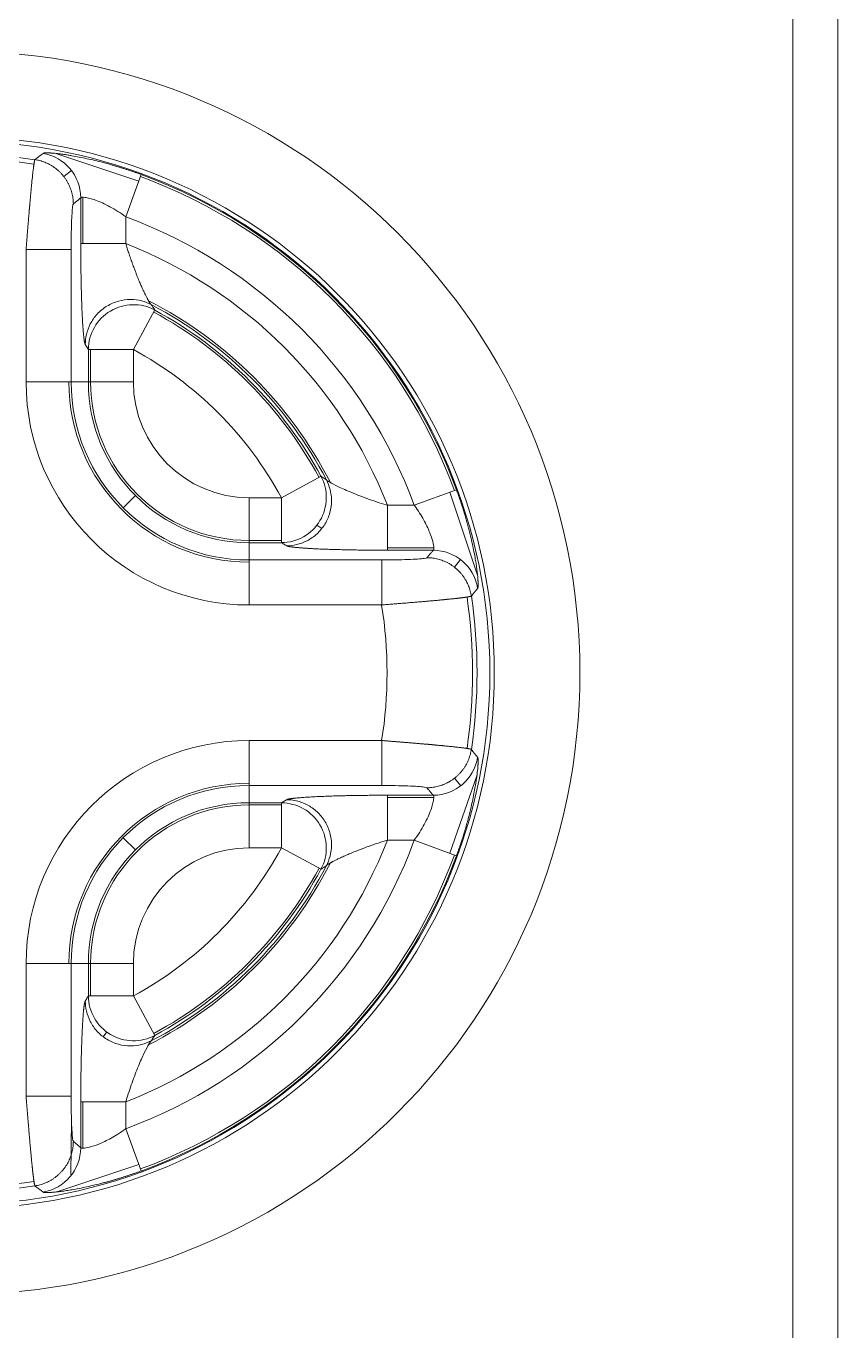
# Model space of a CAD drawing. Header units: millimetres. Extents: x 409 to 1151, y 1574 to 2099.
# Drawn here: x 675.65 to 684.74, y 1933.5 to 1948.11 of the extents above; entities that cross this region are included whole.
import ezdxf

# ---------------------------------------------------------------- set-up
doc = ezdxf.new("R2010")
doc.units = ezdxf.units.MM
doc.layers.add('core', color=7, linetype='Continuous', lineweight=20)

msp = doc.modelspace()

# ---------------------------------------------------------------- linework, layer by layer
at = {"layer": 'core', "linetype": 'Continuous'}
for p, q in [((684.233, 1906.561), (684.233, 1957.011)), ((684.738, 1957.011), (684.738, 1906.561)), ((676.912, 1946.371), (675.983, 1946.681)), ((676.072, 1946.422), (676.158, 1946.49)), ((676.939, 1946.445), (676.765, 1945.972)), ((676.261, 1945.671), (676.261, 1946.185)), ((676.286, 1946.191), (676.286, 1945.671)), ((676.765, 1945.972), (676.765, 1945.671)), ((675.649, 1945.607), (675.649, 1944.123)), ((676.153, 1945.607), (676.153, 1944.123)), ((677.09, 1944.929), (676.85, 1944.486)), ((676.311, 1944.543), (676.346, 1944.486)), ((676.346, 1944.486), (676.85, 1944.486)), ((676.346, 1944.123), (676.346, 1944.486)), ((676.371, 1944.123), (676.371, 1944.486)), ((676.85, 1944.123), (676.85, 1944.486)), ((675.649, 1944.123), (676.153, 1944.123)), ((676.153, 1944.123), (676.346, 1944.123)), ((676.346, 1944.123), (676.85, 1944.123)), ((678.951, 1943.067), (678.508, 1942.827)), ((676.736, 1942.714), (676.873, 1942.85)), ((678.146, 1942.323), (678.146, 1942.827)), ((678.508, 1942.827), (678.146, 1942.827)), ((678.508, 1942.323), (678.508, 1942.827)), ((680.467, 1942.916), (679.994, 1942.742)), ((680.394, 1942.889), (680.703, 1941.96)), ((679.694, 1942.239), (679.694, 1942.742)), ((679.994, 1942.742), (679.694, 1942.742)), ((678.905, 1942.52), (678.959, 1942.481)), ((678.508, 1942.348), (678.146, 1942.348)), ((678.508, 1942.323), (678.146, 1942.323)), ((678.146, 1942.13), (678.146, 1942.323)), ((679.694, 1942.264), (680.213, 1942.264)), ((680.207, 1942.239), (679.694, 1942.239)), ((678.146, 1942.13), (678.146, 1941.626)), ((678.146, 1942.13), (679.63, 1942.13)), ((680.512, 1942.135), (680.444, 1942.049)), ((678.146, 1941.626), (679.63, 1941.626)), ((678.146, 1940.109), (678.146, 1939.605)), ((679.63, 1940.109), (678.146, 1940.109)), ((680.698, 1939.725), (680.393, 1938.846)), ((679.63, 1939.605), (678.146, 1939.605)), ((678.146, 1939.412), (678.146, 1939.605)), ((680.446, 1939.687), (680.515, 1939.602)), ((678.566, 1939.446), (678.508, 1939.412)), ((679.694, 1939.496), (680.207, 1939.496)), ((680.213, 1939.471), (679.694, 1939.471)), ((678.146, 1939.412), (678.508, 1939.412)), ((678.146, 1939.412), (678.146, 1938.908)), ((678.146, 1939.387), (678.508, 1939.387)), ((678.508, 1939.412), (678.508, 1938.908)), ((676.736, 1939.021), (676.873, 1938.885)), ((679.994, 1938.992), (679.694, 1938.992)), ((680.467, 1938.819), (679.994, 1938.992)), ((678.146, 1938.908), (678.508, 1938.908)), ((678.951, 1938.668), (678.508, 1938.908)), ((676.153, 1937.612), (675.649, 1937.612)), ((675.649, 1937.612), (675.649, 1936.127)), ((676.346, 1937.612), (676.153, 1937.612)), ((676.153, 1937.612), (676.153, 1936.127)), ((676.346, 1937.249), (676.346, 1937.612)), ((676.346, 1937.612), (676.85, 1937.612)), ((676.371, 1937.249), (676.371, 1937.612)), ((676.85, 1937.249), (676.85, 1937.612)), ((676.346, 1937.249), (676.85, 1937.249)), ((677.09, 1936.806), (676.85, 1937.249)), ((676.552, 1936.846), (676.513, 1936.791)), ((676.261, 1935.55), (676.261, 1936.064)), ((676.261, 1936.064), (676.765, 1936.064)), ((676.286, 1936.064), (676.286, 1935.544)), ((676.765, 1935.763), (676.765, 1936.064)), ((676.157, 1935.865), (676.149, 1935.252)), ((676.939, 1935.29), (676.765, 1935.763)), ((676.912, 1935.364), (675.983, 1935.054)), ((676.158, 1935.245), (676.149, 1935.252))]:
    msp.add_line(p, q, dxfattribs=at)
for centre, radius, start, end in [((674.89, 1940.867), 6.959, 270, 90), ((674.89, 1940.867), 6.001, 270, 90), ((674.89, 1940.867), 5.951, 270, 90), ((674.89, 1940.867), 5.808, 81.5011, 98.4989), ((674.89, 1940.867), 5.758, 81.5371, 98.4629), ((674.89, 1940.867), 5.942, 20.1702, 69.8298), ((674.89, 1940.867), 5.917, 20.1702, 69.8298), ((674.89, 1940.867), 5.438, 20.1702, 69.8299), ((674.89, 1940.867), 5.157, 21.3215, 68.6785), ((674.89, 1940.867), 4.678, 27.0733, 62.9272), ((674.89, 1940.867), 4.653, 27.6442, 62.3558), ((674.89, 1940.867), 4.593, 28.441, 61.559), ((674.89, 1940.867), 4.618, 28.441, 61.559), ((674.89, 1940.867), 4.115, 28.441, 61.559), ((678.146, 1944.123), 2.497, 180, 270), ((678.146, 1944.123), 2.018, 180, 270), ((678.146, 1944.123), 1.993, 180, 270), ((678.146, 1944.123), 1.8, 180, 270), ((678.146, 1944.123), 1.775, 180, 270), ((678.146, 1944.123), 1.296, 180, 270), ((674.89, 1940.867), 4.8, 350.9044, 9.0956), ((674.89, 1940.867), 5.758, 351.5371, 8.4629), ((674.89, 1940.867), 5.808, 351.5011, 8.4989), ((678.146, 1937.612), 2.497, 90, 180), ((678.146, 1937.612), 2.018, 90, 180), ((678.146, 1937.612), 1.993, 90, 180), ((678.146, 1937.612), 1.8, 90, 180), ((678.146, 1937.612), 1.775, 90, 180), ((674.89, 1940.867), 5.157, 291.3215, 338.6785), ((674.89, 1940.867), 5.438, 290.1702, 339.8299), ((674.89, 1940.867), 4.115, 298.441, 331.559), ((678.146, 1937.612), 1.296, 90, 180), ((674.89, 1940.867), 5.917, 290.1702, 339.8298), ((674.89, 1940.867), 5.942, 290.1702, 339.8298), ((674.89, 1940.867), 4.678, 297.0733, 332.9272), ((674.89, 1940.867), 4.653, 297.6442, 332.3558), ((674.89, 1940.867), 4.593, 298.441, 331.559), ((674.89, 1940.867), 4.618, 298.441, 331.559), ((674.89, 1940.867), 5.808, 261.5011, 278.4989), ((674.89, 1940.867), 5.758, 261.5371, 278.4629)]:
    msp.add_arc(centre, radius, start, end, dxfattribs=at)
for centre, major_axis, ratio, start_param, end_param in [((675.757, 1946.185), (0.327, -0.384), 0.997643, 0.867412, 2.274181), ((676.85, 1944.486), (0.433, 0.258), 0.994797, 0.5395, 2.602093), ((678.508, 1942.827), (-0.258, -0.433), 0.994797, 0.5395, 2.602093), ((680.207, 1941.735), (-0.384, 0.327), 0.997643, 4.009004, 5.415774), ((680.207, 1940), (-0.384, -0.327), 0.997643, 0.867412, 2.274181), ((678.508, 1938.908), (0.258, -0.433), 0.994797, 0.5395, 2.602093), ((676.85, 1937.249), (-0.433, 0.258), 0.994797, 0.5395, 2.602093), ((675.757, 1935.55), (0.327, 0.384), 0.997643, 4.009004, 5.415774)]:
    msp.add_ellipse(centre, major_axis=major_axis, ratio=ratio, start_param=start_param, end_param=end_param, dxfattribs=at)
for points, degree, knots in [([(675.748, 1946.612), (675.748, 1946.611), (675.747, 1946.61), (675.746, 1946.607), (675.745, 1946.603), (675.744, 1946.598), (675.742, 1946.591), (675.741, 1946.584), (675.74, 1946.576), (675.738, 1946.567), (675.737, 1946.557), (675.735, 1946.546), (675.733, 1946.534), (675.732, 1946.521), (675.73, 1946.508), (675.728, 1946.493), (675.726, 1946.478), (675.724, 1946.461), (675.722, 1946.444), (675.721, 1946.426), (675.719, 1946.407), (675.716, 1946.388), (675.714, 1946.367), (675.712, 1946.346), (675.71, 1946.324), (675.708, 1946.306), (675.707, 1946.292), (675.706, 1946.282), (675.705, 1946.272), (675.704, 1946.261), (675.703, 1946.251), (675.702, 1946.24), (675.701, 1946.23), (675.7, 1946.219), (675.699, 1946.208), (675.698, 1946.196), (675.697, 1946.185), (675.696, 1946.174), (675.695, 1946.162), (675.694, 1946.15), (675.693, 1946.138), (675.692, 1946.126), (675.691, 1946.114), (675.69, 1946.102), (675.689, 1946.089), (675.687, 1946.077), (675.686, 1946.064), (675.685, 1946.052), (675.684, 1946.039), (675.683, 1946.026), (675.682, 1946.012), (675.681, 1945.999), (675.68, 1945.986), (675.678, 1945.972), (675.677, 1945.959), (675.676, 1945.945), (675.675, 1945.931), (675.674, 1945.918), (675.673, 1945.904), (675.672, 1945.889), (675.67, 1945.875), (675.669, 1945.861), (675.668, 1945.847), (675.667, 1945.832), (675.666, 1945.818), (675.665, 1945.803), (675.663, 1945.788), (675.662, 1945.774), (675.661, 1945.759), (675.66, 1945.744), (675.659, 1945.729), (675.657, 1945.714), (675.656, 1945.699), (675.655, 1945.684), (675.654, 1945.669), (675.653, 1945.653), (675.651, 1945.638), (675.65, 1945.623), (675.649, 1945.613), (675.649, 1945.607)], 3, [0, 0, 0, 0, 0.020951, 0.041896, 0.062833, 0.083757, 0.104667, 0.125559, 0.146433, 0.16729, 0.18813, 0.208954, 0.229762, 0.250554, 0.271331, 0.292093, 0.31284, 0.333573, 0.354293, 0.374999, 0.395692, 0.416371, 0.437037, 0.457687, 0.478323, 0.498943, 0.507812, 0.516705, 0.525619, 0.534556, 0.543515, 0.552497, 0.561502, 0.570529, 0.579579, 0.588651, 0.597746, 0.606863, 0.616003, 0.625166, 0.634351, 0.643559, 0.652789, 0.662041, 0.671316, 0.680613, 0.689932, 0.699274, 0.708637, 0.718022, 0.72743, 0.736859, 0.74631, 0.755783, 0.765279, 0.774796, 0.784336, 0.793899, 0.803484, 0.813092, 0.822722, 0.832375, 0.842051, 0.85175, 0.861472, 0.871217, 0.880984, 0.890775, 0.900589, 0.910425, 0.920286, 0.930169, 0.940076, 0.950005, 0.959959, 0.969935, 0.979934, 0.989956, 1, 1, 1, 1]), ([(676.939, 1946.445), (676.927, 1946.449), (676.905, 1946.457), (676.871, 1946.469), (676.837, 1946.481), (676.803, 1946.492), (676.77, 1946.503), (676.736, 1946.514), (676.703, 1946.524), (676.67, 1946.534), (676.638, 1946.544), (676.605, 1946.554), (676.573, 1946.563), (676.541, 1946.571), (676.49, 1946.585), (676.418, 1946.603), (676.329, 1946.623), (676.242, 1946.641), (676.173, 1946.654), (676.12, 1946.663), (676.079, 1946.669), (676.039, 1946.674), (676.001, 1946.679), (675.964, 1946.683), (675.941, 1946.684), (675.93, 1946.685), (675.929, 1946.685), (675.928, 1946.685), (675.927, 1946.685), (675.926, 1946.686), (675.924, 1946.686), (675.923, 1946.686), (675.921, 1946.686), (675.92, 1946.686), (675.918, 1946.686), (675.916, 1946.686), (675.914, 1946.686), (675.912, 1946.686), (675.91, 1946.686), (675.908, 1946.687), (675.905, 1946.687), (675.903, 1946.687), (675.901, 1946.687), (675.898, 1946.687), (675.896, 1946.687), (675.893, 1946.687), (675.89, 1946.687), (675.888, 1946.687), (675.885, 1946.687), (675.883, 1946.687), (675.88, 1946.687), (675.877, 1946.687), (675.875, 1946.687), (675.872, 1946.687), (675.869, 1946.687), (675.867, 1946.687), (675.864, 1946.687), (675.862, 1946.687), (675.859, 1946.687), (675.857, 1946.686), (675.855, 1946.686), (675.853, 1946.686), (675.85, 1946.686), (675.848, 1946.685), (675.847, 1946.685), (675.845, 1946.685), (675.843, 1946.684), (675.842, 1946.684), (675.841, 1946.683), (675.839, 1946.683), (675.839, 1946.682), (675.839, 1946.682)], 3, [0, 0, 0, 0, 0.022088, 0.044109, 0.066059, 0.087932, 0.109723, 0.131428, 0.153044, 0.174569, 0.196003, 0.217347, 0.238603, 0.259775, 0.280864, 0.342898, 0.40632, 0.471043, 0.53704, 0.57137, 0.607775, 0.646227, 0.686702, 0.729192, 0.773695, 0.774872, 0.776216, 0.777728, 0.779408, 0.781254, 0.783268, 0.785449, 0.787798, 0.790313, 0.792995, 0.795845, 0.798861, 0.802043, 0.805393, 0.808909, 0.812591, 0.81644, 0.820455, 0.824636, 0.828983, 0.833495, 0.838174, 0.843017, 0.848026, 0.853201, 0.858541, 0.864046, 0.869716, 0.875551, 0.881551, 0.887716, 0.894047, 0.900542, 0.907202, 0.914027, 0.921017, 0.928172, 0.935492, 0.942977, 0.950627, 0.958442, 0.966423, 0.974569, 0.98288, 0.991357, 1, 1, 1, 1]), ([(676.261, 1946.185), (676.263, 1946.188), (676.268, 1946.19), (676.285, 1946.191), (676.296, 1946.19), (676.325, 1946.186), (676.342, 1946.183), (676.381, 1946.173), (676.403, 1946.166), (676.451, 1946.149), (676.477, 1946.139), (676.531, 1946.114), (676.559, 1946.1), (676.646, 1946.053), (676.706, 1946.015), (676.765, 1945.972)], 3, [0, 0, 0, 0, 0.125, 0.125, 0.25, 0.25, 0.375, 0.375, 0.5, 0.5, 0.625, 0.625, 0.75, 0.75, 1, 1, 1, 1]), ([(676.261, 1945.671), (676.261, 1945.66), (676.261, 1945.638), (676.261, 1945.605), (676.261, 1945.571), (676.262, 1945.537), (676.262, 1945.502), (676.262, 1945.467), (676.263, 1945.432), (676.263, 1945.396), (676.263, 1945.359), (676.264, 1945.323), (676.265, 1945.286), (676.265, 1945.245), (676.266, 1945.198), (676.268, 1945.142), (676.269, 1945.081), (676.272, 1945.013), (676.274, 1944.946), (676.277, 1944.873), (676.281, 1944.803), (676.285, 1944.736), (676.289, 1944.683), (676.292, 1944.651), (676.294, 1944.633), (676.295, 1944.625), (676.296, 1944.618), (676.297, 1944.611), (676.298, 1944.604), (676.299, 1944.598), (676.3, 1944.592), (676.3, 1944.586), (676.301, 1944.581), (676.302, 1944.576), (676.303, 1944.571), (676.304, 1944.567), (676.305, 1944.563), (676.306, 1944.559), (676.306, 1944.556), (676.307, 1944.553), (676.308, 1944.551), (676.309, 1944.548), (676.31, 1944.546), (676.311, 1944.544), (676.311, 1944.543), (676.311, 1944.543)], 3, [0, 0, 0, 0, 0.020141, 0.040663, 0.061559, 0.082828, 0.104474, 0.126499, 0.148906, 0.171698, 0.194876, 0.21844, 0.24239, 0.266724, 0.299114, 0.336699, 0.379497, 0.427531, 0.485291, 0.532129, 0.603081, 0.667879, 0.726483, 0.778852, 0.790339, 0.801733, 0.813035, 0.824243, 0.835357, 0.846377, 0.857302, 0.868133, 0.878867, 0.889505, 0.900045, 0.910487, 0.920831, 0.931075, 0.941219, 0.951264, 0.96121, 0.971057, 0.980804, 0.990452, 1, 1, 1, 1]), ([(676.765, 1945.671), (676.768, 1945.663), (676.773, 1945.646), (676.781, 1945.62), (676.789, 1945.594), (676.798, 1945.567), (676.807, 1945.54), (676.816, 1945.512), (676.826, 1945.484), (676.836, 1945.456), (676.847, 1945.423), (676.861, 1945.388), (676.876, 1945.349), (676.893, 1945.304), (676.913, 1945.256), (676.935, 1945.205), (676.955, 1945.16), (676.975, 1945.118), (676.992, 1945.084), (677.003, 1945.062), (677.01, 1945.049), (677.013, 1945.044), (677.016, 1945.038), (677.019, 1945.033), (677.022, 1945.028), (677.025, 1945.024), (677.027, 1945.019), (677.03, 1945.015), (677.032, 1945.011), (677.034, 1945.008), (677.037, 1945.005), (677.039, 1945.002), (677.041, 1944.999), (677.043, 1944.996), (677.044, 1944.994), (677.046, 1944.992), (677.048, 1944.991), (677.048, 1944.99), (677.049, 1944.989)], 3, [0, 0, 0, 0, 0.027768, 0.05628, 0.085532, 0.115522, 0.146246, 0.177702, 0.209885, 0.242793, 0.276422, 0.323447, 0.370341, 0.417106, 0.492638, 0.553515, 0.624054, 0.688375, 0.746634, 0.798993, 0.811356, 0.823562, 0.835611, 0.847509, 0.859258, 0.870861, 0.882321, 0.893642, 0.904828, 0.915881, 0.926806, 0.937605, 0.948284, 0.958845, 0.969293, 0.979632, 0.989866, 1, 1, 1, 1]), ([(677.049, 1944.989), (677.017, 1945.006), (676.981, 1945.02), (676.904, 1945.04), (676.861, 1945.046), (676.774, 1945.046), (676.728, 1945.04), (676.639, 1945.015), (676.595, 1944.996), (676.514, 1944.947), (676.477, 1944.917), (676.414, 1944.849), (676.388, 1944.811), (676.348, 1944.734), (676.334, 1944.694), (676.316, 1944.616), (676.312, 1944.579), (676.311, 1944.543)], 3, [0, 0, 0, 0, 0.125, 0.125, 0.25, 0.25, 0.375, 0.375, 0.5, 0.5, 0.625, 0.625, 0.75, 0.75, 0.875, 0.875, 1, 1, 1, 1]), ([(678.566, 1942.289), (678.601, 1942.289), (678.639, 1942.293), (678.717, 1942.311), (678.757, 1942.325), (678.834, 1942.366), (678.872, 1942.392), (678.94, 1942.455), (678.97, 1942.491), (679.019, 1942.572), (679.038, 1942.616), (679.062, 1942.706), (679.068, 1942.751), (679.068, 1942.839), (679.062, 1942.881), (679.042, 1942.959), (679.028, 1942.994), (679.012, 1943.026)], 3, [0, 0, 0, 0, 0.125, 0.125, 0.25, 0.25, 0.375, 0.375, 0.5, 0.5, 0.625, 0.625, 0.75, 0.75, 0.875, 0.875, 1, 1, 1, 1]), ([(679.694, 1942.742), (679.689, 1942.744), (679.617, 1942.766), (679.479, 1942.811), (679.294, 1942.883), (679.143, 1942.95), (679.047, 1943), (679.017, 1943.02), (679.012, 1943.026)], 3, [0, 0, 0, 0, 0.017006, 0.233618, 0.451007, 0.65847, 0.849308, 1, 1, 1, 1]), ([(680.705, 1941.816), (680.705, 1941.817), (680.706, 1941.818), (680.707, 1941.821), (680.708, 1941.825), (680.709, 1941.83), (680.709, 1941.835), (680.709, 1941.841), (680.71, 1941.846), (680.71, 1941.852), (680.71, 1941.858), (680.71, 1941.864), (680.71, 1941.87), (680.709, 1941.876), (680.709, 1941.881), (680.709, 1941.886), (680.709, 1941.891), (680.709, 1941.895), (680.708, 1941.899), (680.708, 1941.902), (680.708, 1941.905), (680.708, 1941.907), (680.707, 1941.924), (680.704, 1941.958), (680.697, 1942.016), (680.689, 1942.076), (680.678, 1942.143), (680.664, 1942.22), (680.646, 1942.306), (680.626, 1942.395), (680.609, 1942.462), (680.598, 1942.503), (680.594, 1942.519), (680.59, 1942.534), (680.585, 1942.55), (680.581, 1942.566), (680.576, 1942.582), (680.572, 1942.599), (680.567, 1942.615), (680.562, 1942.631), (680.557, 1942.648), (680.552, 1942.664), (680.547, 1942.681), (680.542, 1942.697), (680.537, 1942.714), (680.531, 1942.73), (680.526, 1942.747), (680.52, 1942.764), (680.515, 1942.781), (680.509, 1942.798), (680.503, 1942.815), (680.497, 1942.831), (680.492, 1942.848), (680.486, 1942.865), (680.48, 1942.882), (680.473, 1942.899), (680.469, 1942.911), (680.467, 1942.916)], 3, [0, 0, 0, 0, 0.019461, 0.038054, 0.055781, 0.072642, 0.088638, 0.10377, 0.118036, 0.131437, 0.143972, 0.15564, 0.166441, 0.176374, 0.185437, 0.19363, 0.20095, 0.207397, 0.212969, 0.217665, 0.221485, 0.224428, 0.226494, 0.29262, 0.354101, 0.41091, 0.462977, 0.528944, 0.593614, 0.656965, 0.718932, 0.729486, 0.740061, 0.750657, 0.761272, 0.771906, 0.78256, 0.793234, 0.803928, 0.814644, 0.82538, 0.836138, 0.846918, 0.85772, 0.868543, 0.879388, 0.890254, 0.901142, 0.91205, 0.922979, 0.933928, 0.944895, 0.955882, 0.966887, 0.977908, 0.988946, 1, 1, 1, 1]), ([(679.994, 1942.742), (679.996, 1942.74), (680.037, 1942.685), (680.104, 1942.579), (680.17, 1942.44), (680.205, 1942.331), (680.216, 1942.261), (680.212, 1942.241), (680.207, 1942.239), (680.207, 1942.239)], 3, [0, 0, 0, 0, 0.011376, 0.232837, 0.438466, 0.631725, 0.817221, 0.999223, 1, 1, 1, 1]), ([(679.694, 1942.239), (679.476, 1942.239), (679.272, 1942.243), (679.065, 1942.247), (678.907, 1942.254), (678.754, 1942.262), (678.664, 1942.271), (678.581, 1942.279), (678.566, 1942.289)], 2, [0, 0, 0, 0.25, 0.25, 0.5, 0.5, 0.75, 0.75, 1, 1, 1]), ([(679.63, 1941.626), (679.63, 1941.658), (679.63, 1941.69), (679.63, 1941.753), (679.63, 1941.784), (679.63, 1941.843), (679.63, 1941.871), (679.63, 1941.925), (679.63, 1941.95), (679.63, 1941.997), (679.63, 1942.018), (679.63, 1942.055), (679.63, 1942.071), (679.63, 1942.098), (679.63, 1942.108), (679.63, 1942.124), (679.63, 1942.128), (679.63, 1942.13)], 3, [0, 0, 0, 0, 0.125, 0.125, 0.25, 0.25, 0.375, 0.375, 0.5, 0.5, 0.625, 0.625, 0.75, 0.75, 0.875, 0.875, 1, 1, 1, 1]), ([(679.63, 1941.626), (679.641, 1941.627), (679.661, 1941.629), (679.692, 1941.631), (679.723, 1941.634), (679.754, 1941.636), (679.784, 1941.639), (679.814, 1941.641), (679.844, 1941.643), (679.874, 1941.646), (679.903, 1941.648), (679.932, 1941.651), (679.96, 1941.653), (679.988, 1941.655), (680.015, 1941.658), (680.042, 1941.66), (680.069, 1941.662), (680.095, 1941.664), (680.12, 1941.667), (680.145, 1941.669), (680.17, 1941.671), (680.194, 1941.673), (680.217, 1941.675), (680.24, 1941.677), (680.262, 1941.679), (680.283, 1941.681), (680.304, 1941.683), (680.322, 1941.685), (680.336, 1941.686), (680.348, 1941.688), (680.359, 1941.689), (680.371, 1941.69), (680.382, 1941.691), (680.393, 1941.692), (680.403, 1941.693), (680.414, 1941.694), (680.424, 1941.695), (680.434, 1941.696), (680.444, 1941.697), (680.453, 1941.698), (680.463, 1941.699), (680.472, 1941.7), (680.481, 1941.701), (680.49, 1941.702), (680.498, 1941.703), (680.506, 1941.704), (680.514, 1941.705), (680.522, 1941.706), (680.53, 1941.707), (680.537, 1941.708), (680.544, 1941.709), (680.551, 1941.71), (680.557, 1941.711), (680.564, 1941.712), (680.57, 1941.713), (680.575, 1941.713), (680.581, 1941.714), (680.586, 1941.715), (680.591, 1941.716), (680.596, 1941.717), (680.601, 1941.717), (680.605, 1941.718), (680.609, 1941.719), (680.612, 1941.72), (680.616, 1941.72), (680.619, 1941.721), (680.622, 1941.722), (680.624, 1941.722), (680.627, 1941.723), (680.629, 1941.724), (680.631, 1941.724), (680.632, 1941.725), (680.633, 1941.725), (680.634, 1941.726), (680.634, 1941.726)], 3, [0, 0, 0, 0, 0.020453, 0.040811, 0.061074, 0.08124, 0.101308, 0.121281, 0.141157, 0.160938, 0.180624, 0.200216, 0.219713, 0.239117, 0.258428, 0.277648, 0.296776, 0.315812, 0.334757, 0.353608, 0.372366, 0.39103, 0.409601, 0.428077, 0.446459, 0.464747, 0.482942, 0.501043, 0.511801, 0.522563, 0.533329, 0.5441, 0.554874, 0.565653, 0.576435, 0.587221, 0.598011, 0.608805, 0.619602, 0.630403, 0.641208, 0.652016, 0.662827, 0.673642, 0.684461, 0.695284, 0.70611, 0.71694, 0.727774, 0.738613, 0.749455, 0.760301, 0.771152, 0.782007, 0.792866, 0.803729, 0.814597, 0.825469, 0.836345, 0.847226, 0.858112, 0.869002, 0.879898, 0.890798, 0.901703, 0.912612, 0.923526, 0.934443, 0.945363, 0.956287, 0.967212, 0.97814, 0.98907, 1, 1, 1, 1]), ([(680.634, 1940.009), (680.634, 1940.009), (680.632, 1940.01), (680.629, 1940.011), (680.625, 1940.013), (680.62, 1940.014), (680.614, 1940.015), (680.607, 1940.016), (680.599, 1940.018), (680.59, 1940.019), (680.58, 1940.021), (680.569, 1940.023), (680.557, 1940.024), (680.544, 1940.026), (680.53, 1940.028), (680.516, 1940.029), (680.5, 1940.031), (680.484, 1940.033), (680.467, 1940.035), (680.449, 1940.037), (680.43, 1940.039), (680.41, 1940.041), (680.39, 1940.043), (680.369, 1940.045), (680.347, 1940.047), (680.329, 1940.049), (680.315, 1940.051), (680.305, 1940.052), (680.294, 1940.052), (680.284, 1940.053), (680.274, 1940.054), (680.263, 1940.055), (680.252, 1940.056), (680.241, 1940.057), (680.23, 1940.058), (680.219, 1940.059), (680.208, 1940.061), (680.196, 1940.062), (680.185, 1940.063), (680.173, 1940.064), (680.161, 1940.065), (680.149, 1940.066), (680.137, 1940.067), (680.124, 1940.068), (680.112, 1940.069), (680.1, 1940.07), (680.087, 1940.071), (680.074, 1940.072), (680.061, 1940.073), (680.048, 1940.075), (680.035, 1940.076), (680.022, 1940.077), (680.008, 1940.078), (679.995, 1940.079), (679.981, 1940.08), (679.968, 1940.081), (679.954, 1940.082), (679.94, 1940.084), (679.926, 1940.085), (679.912, 1940.086), (679.898, 1940.087), (679.884, 1940.088), (679.869, 1940.089), (679.855, 1940.091), (679.84, 1940.092), (679.826, 1940.093), (679.811, 1940.094), (679.796, 1940.095), (679.781, 1940.097), (679.767, 1940.098), (679.752, 1940.099), (679.737, 1940.1), (679.722, 1940.101), (679.706, 1940.103), (679.691, 1940.104), (679.676, 1940.105), (679.661, 1940.106), (679.645, 1940.107), (679.635, 1940.108), (679.63, 1940.109)], 3, [0, 0, 0, 0, 0.020951, 0.041896, 0.062833, 0.083757, 0.104667, 0.125559, 0.146433, 0.16729, 0.18813, 0.208954, 0.229762, 0.250554, 0.271331, 0.292093, 0.31284, 0.333573, 0.354293, 0.374999, 0.395692, 0.416371, 0.437037, 0.457687, 0.478323, 0.498943, 0.507812, 0.516705, 0.525619, 0.534556, 0.543515, 0.552497, 0.561502, 0.570529, 0.579579, 0.588651, 0.597746, 0.606863, 0.616003, 0.625166, 0.634351, 0.643559, 0.652789, 0.662041, 0.671316, 0.680613, 0.689932, 0.699274, 0.708637, 0.718022, 0.72743, 0.736859, 0.74631, 0.755783, 0.765279, 0.774796, 0.784336, 0.793899, 0.803484, 0.813092, 0.822722, 0.832375, 0.842051, 0.85175, 0.861472, 0.871217, 0.880984, 0.890775, 0.900589, 0.910425, 0.920286, 0.930169, 0.940076, 0.950005, 0.959959, 0.969935, 0.979934, 0.989956, 1, 1, 1, 1]), ([(680.467, 1938.819), (680.471, 1938.83), (680.48, 1938.853), (680.492, 1938.887), (680.503, 1938.92), (680.515, 1938.954), (680.526, 1938.988), (680.537, 1939.021), (680.547, 1939.054), (680.557, 1939.087), (680.567, 1939.12), (680.576, 1939.152), (680.585, 1939.184), (680.594, 1939.216), (680.608, 1939.268), (680.626, 1939.339), (680.646, 1939.429), (680.664, 1939.515), (680.676, 1939.584), (680.685, 1939.638), (680.691, 1939.678), (680.697, 1939.718), (680.701, 1939.757), (680.705, 1939.794), (680.707, 1939.816), (680.708, 1939.827), (680.708, 1939.828), (680.708, 1939.829), (680.708, 1939.83), (680.708, 1939.832), (680.708, 1939.833), (680.708, 1939.835), (680.708, 1939.836), (680.708, 1939.838), (680.709, 1939.84), (680.709, 1939.842), (680.709, 1939.844), (680.709, 1939.846), (680.709, 1939.848), (680.709, 1939.85), (680.709, 1939.852), (680.709, 1939.855), (680.709, 1939.857), (680.709, 1939.859), (680.71, 1939.862), (680.71, 1939.864), (680.71, 1939.867), (680.71, 1939.87), (680.71, 1939.872), (680.71, 1939.875), (680.71, 1939.878), (680.71, 1939.88), (680.71, 1939.883), (680.71, 1939.886), (680.71, 1939.888), (680.71, 1939.891), (680.71, 1939.893), (680.709, 1939.896), (680.709, 1939.898), (680.709, 1939.901), (680.709, 1939.903), (680.709, 1939.905), (680.708, 1939.907), (680.708, 1939.909), (680.708, 1939.911), (680.707, 1939.913), (680.707, 1939.914), (680.706, 1939.916), (680.706, 1939.917), (680.705, 1939.918), (680.705, 1939.919), (680.705, 1939.919)], 3, [0, 0, 0, 0, 0.022088, 0.044108, 0.066058, 0.087932, 0.109723, 0.131428, 0.153044, 0.174569, 0.196003, 0.217347, 0.238603, 0.259775, 0.280864, 0.342898, 0.406318, 0.47104, 0.537035, 0.571367, 0.607773, 0.646226, 0.686701, 0.729191, 0.773693, 0.77487, 0.776216, 0.777728, 0.779408, 0.781256, 0.78327, 0.785452, 0.7878, 0.790316, 0.792999, 0.795849, 0.798865, 0.802048, 0.805398, 0.808914, 0.812597, 0.816446, 0.820461, 0.824642, 0.828989, 0.833502, 0.83818, 0.843024, 0.848033, 0.853208, 0.858547, 0.864052, 0.869722, 0.875557, 0.881557, 0.887722, 0.894052, 0.900547, 0.907207, 0.914032, 0.921022, 0.928176, 0.935496, 0.942981, 0.95063, 0.958445, 0.966425, 0.974571, 0.982882, 0.991358, 1, 1, 1, 1]), ([(679.694, 1939.496), (679.683, 1939.496), (679.661, 1939.496), (679.628, 1939.496), (679.594, 1939.496), (679.56, 1939.496), (679.525, 1939.496), (679.49, 1939.495), (679.454, 1939.495), (679.418, 1939.495), (679.382, 1939.494), (679.345, 1939.494), (679.308, 1939.493), (679.267, 1939.492), (679.22, 1939.491), (679.165, 1939.49), (679.104, 1939.488), (679.035, 1939.486), (678.968, 1939.483), (678.895, 1939.48), (678.826, 1939.476), (678.759, 1939.472), (678.706, 1939.468), (678.673, 1939.465), (678.656, 1939.463), (678.648, 1939.462), (678.64, 1939.461), (678.633, 1939.461), (678.626, 1939.46), (678.62, 1939.459), (678.614, 1939.458), (678.609, 1939.457), (678.603, 1939.456), (678.598, 1939.455), (678.594, 1939.455), (678.589, 1939.454), (678.586, 1939.453), (678.582, 1939.452), (678.579, 1939.451), (678.576, 1939.45), (678.573, 1939.449), (678.571, 1939.449), (678.569, 1939.448), (678.567, 1939.447), (678.566, 1939.446), (678.566, 1939.446)], 3, [0, 0, 0, 0, 0.020141, 0.040663, 0.061559, 0.082828, 0.104474, 0.126499, 0.148906, 0.171698, 0.194876, 0.21844, 0.24239, 0.266724, 0.299114, 0.336699, 0.379497, 0.427531, 0.485291, 0.532129, 0.603081, 0.667879, 0.726483, 0.778852, 0.790339, 0.801733, 0.813035, 0.824243, 0.835357, 0.846377, 0.857302, 0.868133, 0.878867, 0.889505, 0.900045, 0.910487, 0.920831, 0.931075, 0.941219, 0.951264, 0.96121, 0.971057, 0.980804, 0.990452, 1, 1, 1, 1]), ([(679.012, 1938.709), (679.028, 1938.741), (679.042, 1938.776), (679.062, 1938.854), (679.068, 1938.896), (679.068, 1938.984), (679.062, 1939.029), (679.038, 1939.119), (679.019, 1939.163), (678.97, 1939.244), (678.94, 1939.28), (678.872, 1939.343), (678.834, 1939.369), (678.757, 1939.41), (678.717, 1939.424), (678.639, 1939.442), (678.601, 1939.446), (678.566, 1939.446)], 3, [0, 0, 0, 0, 0.125, 0.125, 0.25, 0.25, 0.375, 0.375, 0.5, 0.5, 0.625, 0.625, 0.75, 0.75, 0.875, 0.875, 1, 1, 1, 1]), ([(680.207, 1939.496), (680.21, 1939.495), (680.212, 1939.489), (680.214, 1939.473), (680.213, 1939.462), (680.209, 1939.433), (680.206, 1939.416), (680.195, 1939.377), (680.189, 1939.354), (680.172, 1939.307), (680.161, 1939.281), (680.137, 1939.227), (680.123, 1939.199), (680.076, 1939.112), (680.038, 1939.052), (679.994, 1938.992)], 3, [0, 0, 0, 0, 0.125, 0.125, 0.25, 0.25, 0.375, 0.375, 0.5, 0.5, 0.625, 0.625, 0.75, 0.75, 1, 1, 1, 1]), ([(679.694, 1938.992), (679.685, 1938.99), (679.669, 1938.985), (679.643, 1938.977), (679.617, 1938.969), (679.59, 1938.96), (679.562, 1938.951), (679.535, 1938.942), (679.507, 1938.932), (679.478, 1938.922), (679.446, 1938.91), (679.41, 1938.897), (679.372, 1938.882), (679.326, 1938.864), (679.279, 1938.845), (679.228, 1938.823), (679.182, 1938.802), (679.141, 1938.783), (679.106, 1938.766), (679.085, 1938.754), (679.072, 1938.748), (679.066, 1938.744), (679.061, 1938.741), (679.056, 1938.739), (679.051, 1938.736), (679.046, 1938.733), (679.042, 1938.73), (679.038, 1938.728), (679.034, 1938.725), (679.03, 1938.723), (679.027, 1938.721), (679.024, 1938.719), (679.021, 1938.717), (679.019, 1938.715), (679.017, 1938.713), (679.015, 1938.712), (679.013, 1938.71), (679.012, 1938.709), (679.012, 1938.709)], 3, [0, 0, 0, 0, 0.027768, 0.05628, 0.085532, 0.115522, 0.146246, 0.177702, 0.209885, 0.242793, 0.276422, 0.323447, 0.370341, 0.417106, 0.492638, 0.553515, 0.624054, 0.688375, 0.746634, 0.798993, 0.811356, 0.823562, 0.835611, 0.847509, 0.859258, 0.870861, 0.882321, 0.893642, 0.904828, 0.915881, 0.926806, 0.937605, 0.948284, 0.958845, 0.969293, 0.979632, 0.989866, 1, 1, 1, 1]), ([(676.261, 1936.064), (676.261, 1936.282), (676.265, 1936.486), (676.27, 1936.693), (676.277, 1936.851), (676.284, 1937.004), (676.293, 1937.093), (676.302, 1937.177), (676.311, 1937.192)], 2, [0, 0, 0, 0.25, 0.25, 0.5, 0.5, 0.75, 0.75, 1, 1, 1]), ([(676.311, 1937.192), (676.312, 1937.156), (676.316, 1937.118), (676.334, 1937.041), (676.348, 1937.001), (676.388, 1936.924), (676.414, 1936.886), (676.477, 1936.818), (676.514, 1936.788), (676.595, 1936.739), (676.639, 1936.72), (676.728, 1936.695), (676.774, 1936.689), (676.861, 1936.689), (676.904, 1936.695), (676.981, 1936.715), (677.017, 1936.729), (677.049, 1936.746)], 3, [0, 0, 0, 0, 0.125, 0.125, 0.25, 0.25, 0.375, 0.375, 0.5, 0.5, 0.625, 0.625, 0.75, 0.75, 0.875, 0.875, 1, 1, 1, 1]), ([(676.765, 1936.064), (676.767, 1936.069), (676.788, 1936.14), (676.834, 1936.279), (676.905, 1936.464), (676.972, 1936.615), (677.023, 1936.711), (677.043, 1936.74), (677.049, 1936.746)], 3, [0, 0, 0, 0, 0.017006, 0.233618, 0.451007, 0.65847, 0.849308, 1, 1, 1, 1]), ([(675.649, 1936.127), (675.681, 1936.127), (675.713, 1936.127), (675.775, 1936.127), (675.806, 1936.127), (675.866, 1936.127), (675.894, 1936.127), (675.948, 1936.127), (675.973, 1936.127), (676.019, 1936.127), (676.04, 1936.127), (676.078, 1936.127), (676.094, 1936.127), (676.12, 1936.127), (676.131, 1936.127), (676.146, 1936.127), (676.151, 1936.127), (676.153, 1936.127)], 3, [0, 0, 0, 0, 0.125, 0.125, 0.25, 0.25, 0.375, 0.375, 0.5, 0.5, 0.625, 0.625, 0.75, 0.75, 0.875, 0.875, 1, 1, 1, 1]), ([(675.649, 1936.127), (675.65, 1936.117), (675.651, 1936.096), (675.654, 1936.065), (675.656, 1936.034), (675.659, 1936.004), (675.661, 1935.973), (675.664, 1935.943), (675.666, 1935.913), (675.668, 1935.884), (675.671, 1935.855), (675.673, 1935.826), (675.676, 1935.798), (675.678, 1935.77), (675.68, 1935.742), (675.682, 1935.715), (675.685, 1935.689), (675.687, 1935.663), (675.689, 1935.637), (675.691, 1935.612), (675.694, 1935.588), (675.696, 1935.564), (675.698, 1935.541), (675.7, 1935.518), (675.702, 1935.496), (675.704, 1935.474), (675.706, 1935.453), (675.708, 1935.436), (675.709, 1935.421), (675.71, 1935.41), (675.711, 1935.398), (675.712, 1935.387), (675.714, 1935.376), (675.715, 1935.365), (675.716, 1935.354), (675.717, 1935.344), (675.718, 1935.334), (675.719, 1935.324), (675.72, 1935.314), (675.721, 1935.304), (675.722, 1935.295), (675.723, 1935.286), (675.724, 1935.277), (675.725, 1935.268), (675.726, 1935.259), (675.727, 1935.251), (675.728, 1935.243), (675.729, 1935.235), (675.73, 1935.228), (675.731, 1935.221), (675.732, 1935.214), (675.733, 1935.207), (675.733, 1935.2), (675.734, 1935.194), (675.735, 1935.188), (675.736, 1935.182), (675.737, 1935.177), (675.738, 1935.171), (675.738, 1935.166), (675.739, 1935.161), (675.74, 1935.157), (675.741, 1935.153), (675.741, 1935.149), (675.742, 1935.145), (675.743, 1935.142), (675.744, 1935.139), (675.744, 1935.136), (675.745, 1935.133), (675.746, 1935.131), (675.746, 1935.129), (675.747, 1935.127), (675.747, 1935.125), (675.748, 1935.124), (675.748, 1935.124), (675.748, 1935.123)], 3, [0, 0, 0, 0, 0.020453, 0.040811, 0.061074, 0.08124, 0.101308, 0.121281, 0.141157, 0.160938, 0.180624, 0.200216, 0.219713, 0.239117, 0.258428, 0.277648, 0.296776, 0.315812, 0.334757, 0.353608, 0.372366, 0.39103, 0.409601, 0.428077, 0.446459, 0.464747, 0.482942, 0.501043, 0.511801, 0.522563, 0.533329, 0.5441, 0.554874, 0.565653, 0.576435, 0.587221, 0.598011, 0.608805, 0.619602, 0.630403, 0.641208, 0.652016, 0.662827, 0.673642, 0.684461, 0.695283, 0.70611, 0.71694, 0.727774, 0.738613, 0.749455, 0.760301, 0.771152, 0.782007, 0.792866, 0.803729, 0.814597, 0.825469, 0.836345, 0.847226, 0.858112, 0.869002, 0.879898, 0.890798, 0.901703, 0.912612, 0.923526, 0.934443, 0.945363, 0.956287, 0.967212, 0.97814, 0.98907, 1, 1, 1, 1]), ([(676.765, 1935.763), (676.762, 1935.761), (676.707, 1935.721), (676.602, 1935.654), (676.462, 1935.588), (676.354, 1935.553), (676.283, 1935.542), (676.264, 1935.546), (676.261, 1935.55), (676.261, 1935.55)], 3, [0, 0, 0, 0, 0.011371, 0.232829, 0.43846, 0.631727, 0.817229, 0.999228, 1, 1, 1, 1]), ([(675.839, 1935.053), (675.839, 1935.052), (675.841, 1935.052), (675.844, 1935.05), (675.848, 1935.05), (675.853, 1935.049), (675.858, 1935.048), (675.863, 1935.048), (675.869, 1935.048), (675.875, 1935.048), (675.881, 1935.048), (675.887, 1935.048), (675.893, 1935.048), (675.899, 1935.048), (675.904, 1935.048), (675.909, 1935.049), (675.914, 1935.049), (675.918, 1935.049), (675.922, 1935.049), (675.925, 1935.049), (675.928, 1935.05), (675.93, 1935.05), (675.947, 1935.051), (675.981, 1935.054), (676.038, 1935.061), (676.098, 1935.069), (676.166, 1935.08), (676.242, 1935.094), (676.329, 1935.112), (676.418, 1935.132), (676.484, 1935.149), (676.525, 1935.159), (676.541, 1935.164), (676.557, 1935.168), (676.573, 1935.172), (676.589, 1935.177), (676.605, 1935.181), (676.621, 1935.186), (676.637, 1935.191), (676.654, 1935.196), (676.67, 1935.201), (676.687, 1935.206), (676.703, 1935.211), (676.72, 1935.216), (676.736, 1935.221), (676.753, 1935.226), (676.77, 1935.232), (676.787, 1935.237), (676.803, 1935.243), (676.82, 1935.249), (676.837, 1935.254), (676.854, 1935.26), (676.871, 1935.266), (676.888, 1935.272), (676.905, 1935.278), (676.922, 1935.284), (676.933, 1935.288), (676.939, 1935.29)], 3, [0, 0, 0, 0, 0.019462, 0.038056, 0.055784, 0.072646, 0.088643, 0.103774, 0.118041, 0.131442, 0.143977, 0.155645, 0.166446, 0.176379, 0.185442, 0.193634, 0.200953, 0.207399, 0.21297, 0.217665, 0.221484, 0.224426, 0.22649, 0.292618, 0.3541, 0.410911, 0.462979, 0.528947, 0.593618, 0.65697, 0.718938, 0.729492, 0.740067, 0.750662, 0.761277, 0.771911, 0.782565, 0.793238, 0.803932, 0.814648, 0.825384, 0.836142, 0.846921, 0.857723, 0.868546, 0.87939, 0.890257, 0.901144, 0.912052, 0.92298, 0.933929, 0.944897, 0.955883, 0.966887, 0.977909, 0.988947, 1, 1, 1, 1])]:
    msp.add_open_spline(points, degree=degree, knots=knots, dxfattribs=at)
for points in [[(675.748, 1946.612), (675.778, 1946.635), (675.808, 1946.659), (675.839, 1946.682)], [(676.261, 1946.185), (676.252, 1946.177), (676.234, 1946.161), (676.206, 1946.138), (676.187, 1946.122), (676.178, 1946.113)], [(676.178, 1946.113), (676.175, 1946.111), (676.17, 1946.091), (676.163, 1946.016), (676.157, 1945.904), (676.154, 1945.762), (676.153, 1945.661), (676.153, 1945.607)], [(677.049, 1944.989), (677.056, 1944.979), (677.069, 1944.959), (677.083, 1944.939), (677.09, 1944.929)], [(679.012, 1943.026), (679.005, 1943.031), (678.992, 1943.04), (678.972, 1943.053), (678.958, 1943.062), (678.951, 1943.067)], [(678.566, 1942.289), (678.559, 1942.293), (678.547, 1942.3), (678.527, 1942.312), (678.515, 1942.319), (678.508, 1942.323)], [(680.136, 1942.155), (680.144, 1942.165), (680.161, 1942.184), (680.185, 1942.212), (680.2, 1942.23), (680.207, 1942.239)], [(679.63, 1942.13), (679.683, 1942.13), (679.784, 1942.131), (679.926, 1942.135), (680.039, 1942.14), (680.114, 1942.147), (680.134, 1942.152), (680.136, 1942.155)], [(680.705, 1941.816), (680.681, 1941.786), (680.658, 1941.756), (680.634, 1941.726)], [(680.634, 1940.009), (680.658, 1939.979), (680.681, 1939.949), (680.705, 1939.919)], [(680.136, 1939.58), (680.134, 1939.582), (680.114, 1939.588), (680.039, 1939.595), (679.926, 1939.6), (679.784, 1939.604), (679.683, 1939.605), (679.63, 1939.605)], [(680.207, 1939.496), (680.2, 1939.505), (680.184, 1939.524), (680.16, 1939.551), (680.144, 1939.57), (680.136, 1939.58)], [(679.012, 1938.709), (679.002, 1938.702), (678.982, 1938.688), (678.961, 1938.675), (678.951, 1938.668)], [(676.311, 1937.192), (676.315, 1937.198), (676.323, 1937.211), (676.334, 1937.23), (676.342, 1937.243), (676.346, 1937.249)], [(677.049, 1936.746), (677.053, 1936.752), (677.062, 1936.766), (677.076, 1936.786), (677.085, 1936.8), (677.09, 1936.806)], [(676.153, 1936.127), (676.153, 1936.074), (676.154, 1935.973), (676.157, 1935.831), (676.163, 1935.719), (676.17, 1935.644), (676.175, 1935.624), (676.178, 1935.622)], [(676.178, 1935.622), (676.192, 1935.609), (676.221, 1935.585), (676.248, 1935.561), (676.261, 1935.55)], [(675.839, 1935.053), (675.808, 1935.076), (675.778, 1935.1), (675.748, 1935.123)]]:
    msp.add_open_spline(points, degree=3, dxfattribs=at)
for points, weights in [([(675.748, 1946.612), (676.007, 1946.572), (676.177, 1946.375), (676.178, 1946.113)], [1.13744365203, 0.954185449255, 0.954185449325, 1.13744365224]), ([(675.649, 1945.607), (675.932, 1945.607), (676.138, 1945.607), (676.153, 1945.607)], [1.15917077649, 0.946950292831, 0.946943074747, 1.15914912224]), ([(676.765, 1945.671), (676.494, 1945.671), (676.277, 1945.671), (676.261, 1945.671)], [1.31607474169, 1.01081430031, 0.926665968144, 1.06362974518]), ([(680.634, 1941.726), (680.595, 1941.986), (680.395, 1942.155), (680.136, 1942.155)], [1.11766760804, 0.947993961928, 0.961819071323, 1.15914293622]), ([(679.63, 1940.109), (679.63, 1939.825), (679.63, 1939.62), (679.63, 1939.605)], [1.15917077649, 0.94695029283, 0.94694307475, 1.15914912225]), ([(680.634, 1940.009), (680.595, 1939.751), (680.397, 1939.58), (680.136, 1939.58)], [1.13744365203, 0.954185449246, 0.954185449322, 1.13744365226]), ([(679.694, 1938.992), (679.694, 1939.263), (679.694, 1939.481), (679.694, 1939.496)], [1.31607474157, 1.01081430029, 0.926665968162, 1.06362974518]), ([(675.748, 1935.123), (676.008, 1935.163), (676.177, 1935.362), (676.178, 1935.622)], [1.11766760799, 0.947993961943, 0.961819071339, 1.15914293618])]:
    msp.add_rational_spline(points, weights, degree=3, dxfattribs=at)

doc.saveas('drawing.dxf')
